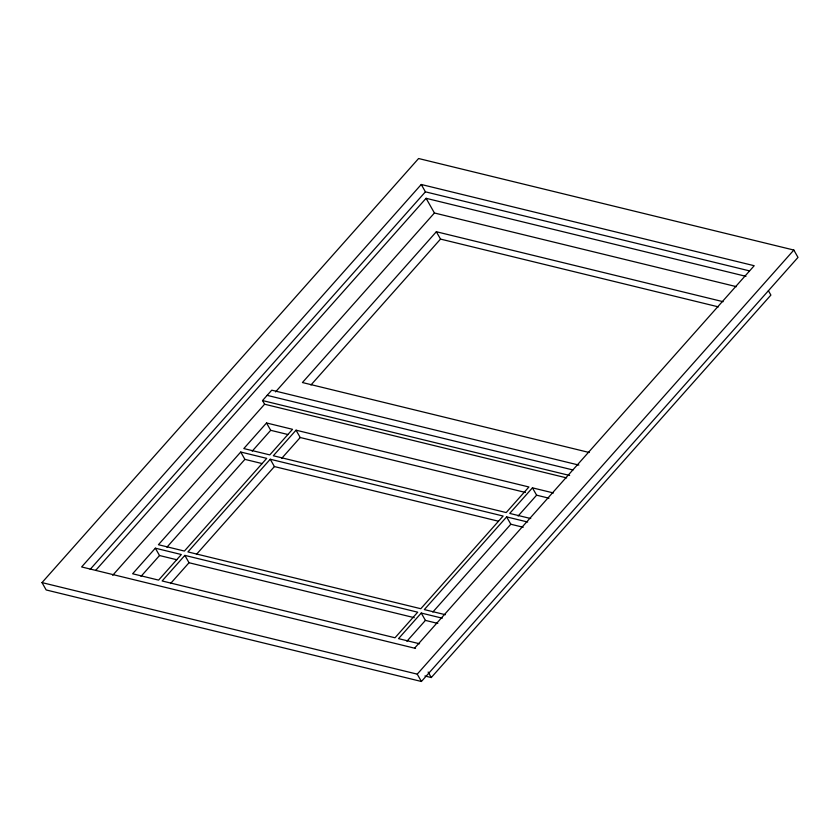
<?xml version="1.0" encoding="UTF-8"?>
<svg xmlns="http://www.w3.org/2000/svg" width="840" height="840" viewBox="0 0 840 840"><rect width="100%" height="100%" fill="white"/><g stroke="black" fill="none" stroke-linecap="round" stroke-linejoin="round"><path stroke-width="1.26" d="M42 582.603L418.593 158.519L793.832 250.047L798 257.397L421.407 681.481L46.169 589.953L42 582.603L417.239 674.142L421.407 681.481M414.582 648.175L754.204 265.713L421.25 184.485L81.627 566.948L415.538 648.417M90.153 569.384L425.418 191.825L749.48 270.879M95.676 570.392L426.08 198.303L745.952 276.339M566.633 477.897L264.611 404.219L262.531 400.554L271.75 390.169L578.865 465.087M112.697 575.295L264.611 404.219M275.572 391.892L434.427 212.993L736.449 286.671M155.337 548.184L132.626 573.773L158.603 580.115L181.325 554.526L155.337 548.184L159.516 555.534L176.831 559.755M240.734 452.025L158.424 544.719L184.401 551.061L266.721 458.367L240.734 452.025L244.902 459.365L262.227 463.596M266.532 422.971L243.81 448.56L269.798 454.892L292.519 429.314L266.532 422.971L270.701 430.311L288.026 434.543M723.135 301.697L436.349 231.735L302.431 382.536L589.228 452.498M141.005 576.376L159.516 555.534M166.929 547.187L244.902 459.365M252.189 451.164L270.701 430.311M310.957 384.983L440.517 239.085L718.389 306.873M184.853 555.387L162.131 580.965L395.01 637.78L417.721 612.192L184.853 555.387L189.021 562.726L414.257 617.673M270.239 459.228L187.929 551.912L420.808 608.727L503.118 516.033L270.239 459.228L274.407 466.568L498.382 521.199M296.037 430.175L273.326 455.753L506.195 512.568L528.917 486.98L296.037 430.175L300.216 437.514L525.452 492.461M170.51 583.579L189.021 562.726M196.434 554.379L274.407 466.568M281.705 458.356L300.216 437.514M442.281 618.188L421.25 613.053L398.528 638.642L419.559 643.766M527.678 522.018L506.636 516.894L424.326 609.588L445.358 614.712M553.476 492.965L532.434 487.841L509.723 513.418L530.754 518.553M406.906 641.246L425.418 620.393L437.787 623.417M432.831 612.045L510.815 524.234L523.183 527.258M518.101 516.023L536.613 495.18L548.982 498.204M417.239 674.142L793.832 250.047M424.914 675.99L431.267 677.544L770.889 295.082L768.39 290.671M267.141 395.356L572.985 469.969M262.531 400.554L569.646 475.471M421.25 184.485L425.418 191.825M426.08 198.303L434.427 212.993M436.349 231.735L440.517 239.085M532.434 487.841L536.613 495.18M506.636 516.894L510.815 524.234M421.25 613.053L425.418 620.393M428.138 672.042L431.267 677.544"/></g></svg>
